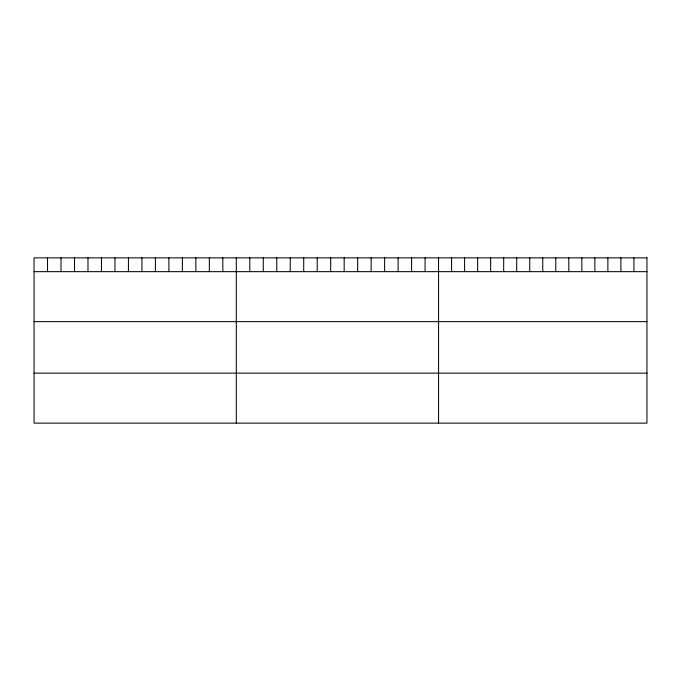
<?xml version="1.0" encoding="UTF-8"?>
<svg xmlns="http://www.w3.org/2000/svg" width="681" height="681" viewBox="0 0 681 681"><rect width="100%" height="100%" fill="white"/><g stroke="black" fill="none" stroke-linecap="round" stroke-linejoin="round"><path stroke-width="1.02" d="M34.05 271.659L646.95 271.659M34.05 321.645L646.95 321.645M34.05 373.145L646.95 373.145M633.926 257.869L633.926 271.659M620.902 257.869L620.902 271.659M607.878 257.869L607.878 271.659M594.853 257.869L594.853 271.659M581.829 257.869L581.829 271.659M568.805 257.869L568.805 271.659M555.781 257.869L555.781 271.659M542.757 257.869L542.757 271.659M529.733 257.869L529.733 271.659M516.709 257.869L516.709 271.659M503.685 257.869L503.685 271.659M490.66 257.869L490.66 271.659M477.636 257.869L477.636 271.659M464.612 257.869L464.612 271.659M451.588 257.869L451.588 271.659M438.564 257.869L438.564 423.131M425.08 257.869L425.08 271.659M411.596 257.869L411.596 271.659M398.113 257.869L398.113 271.659M384.629 257.869L384.629 271.659M371.145 257.869L371.145 271.659M357.661 257.869L357.661 271.659M344.177 257.869L344.177 271.659M330.694 257.869L330.694 271.659M317.21 257.869L317.21 271.659M303.726 257.869L303.726 271.659M290.242 257.869L290.242 271.659M276.758 257.869L276.758 271.659M263.275 257.869L263.275 271.659M249.791 257.869L249.791 271.659M236.307 257.869L236.307 423.131M222.823 257.869L222.823 271.659M209.339 257.869L209.339 271.659M195.856 257.869L195.856 271.659M182.372 257.869L182.372 271.659M168.888 257.869L168.888 271.659M155.404 257.869L155.404 271.659M141.92 257.869L141.92 271.659M128.437 257.869L128.437 271.659M114.953 257.869L114.953 271.659M101.469 257.869L101.469 271.659M87.985 257.869L87.985 271.659M74.501 257.869L74.501 271.659M61.018 257.869L61.018 271.659M47.534 257.869L47.534 271.659M646.95 257.869L34.05 257.869L34.05 423.131L646.95 423.131L646.95 257.869"/></g></svg>
